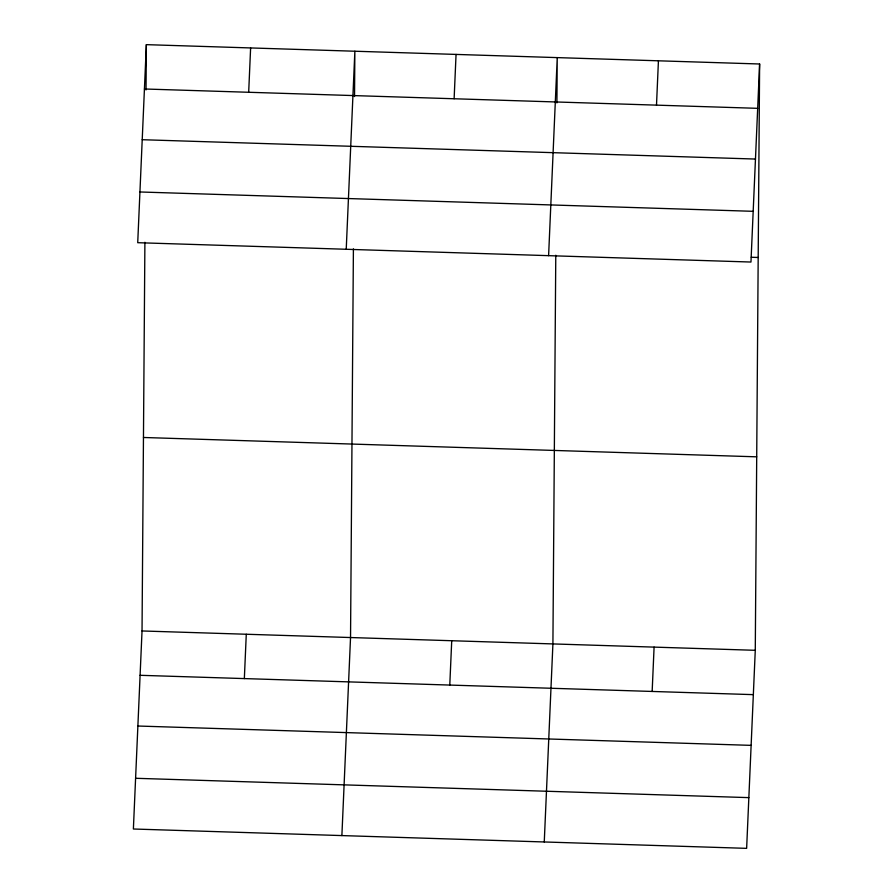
<?xml version="1.0" encoding="UTF-8"?>
<svg xmlns="http://www.w3.org/2000/svg" width="893" height="893" viewBox="0 0 893 893"><rect width="100%" height="100%" fill="white"/><g stroke="black" fill="none" stroke-linecap="round" stroke-linejoin="round"><path stroke-width="1.34" d="M759.619 63.995L750.968 262.04L137.723 242.695L146.363 44.65L759.619 63.995L755.277 650.305L746.637 848.35L133.381 829.005L142.032 630.96L144.9 242.282M146.028 89.936L146.363 44.65M353.405 248.857L350.536 637.535L341.885 835.58M354.532 96.511L354.867 51.225L346.227 249.27M555.781 255.242L552.912 643.92L544.261 841.965M556.908 102.896L557.243 57.61L548.603 255.655M248.678 92.28L250.62 47.943M244.347 678.591L246.278 634.253M454.124 98.755L456.055 54.417M449.782 685.065L451.724 640.727M656.5 105.14L658.431 60.802M652.158 691.45L654.089 647.112M144.432 88.987L757.688 108.332M142.21 139.71L755.467 159.054M139.933 191.973L753.19 211.317M751.259 257.251L758.19 257.474M143.46 437.481L756.717 456.825M142.032 630.96L755.277 650.305M140.089 675.298L753.346 694.642M137.879 726.02L751.136 745.365M135.591 778.283L748.847 797.628"/></g></svg>
